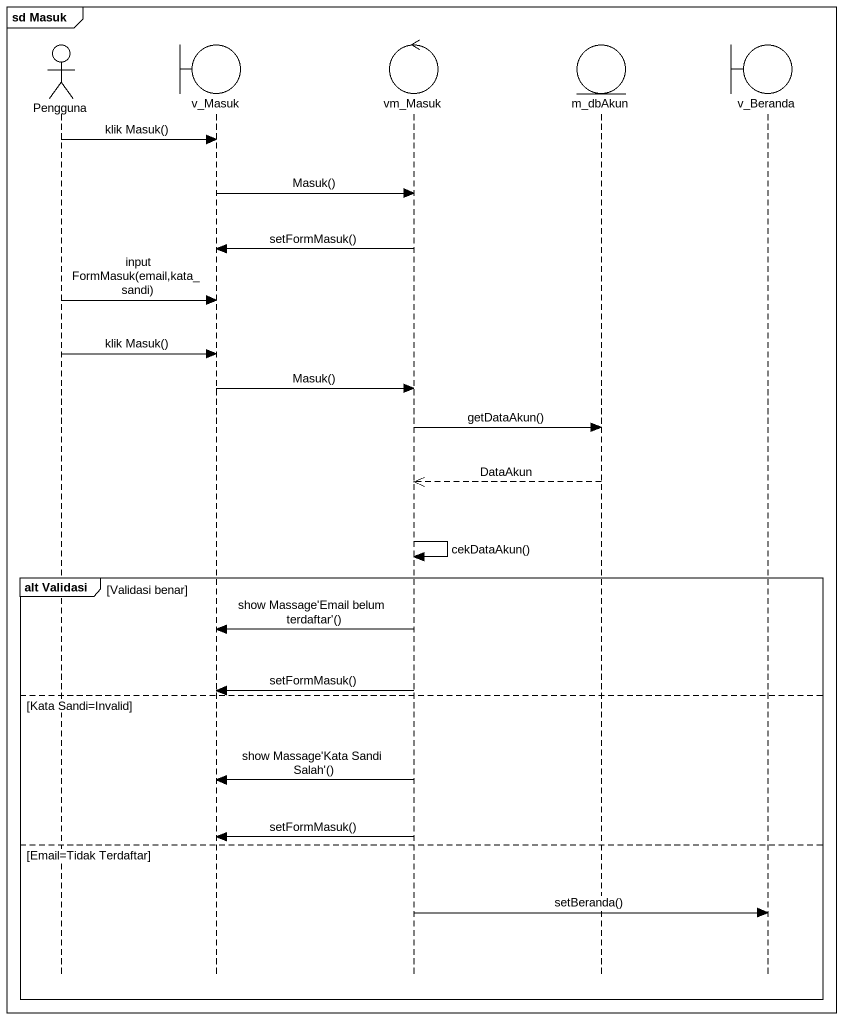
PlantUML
@startuml
mainframe sd Masuk
hide footbox
actor Pengguna
boundary v_Masuk
control vm_Masuk
entity m_dbAkun
boundary v_Beranda

Pengguna -> v_Masuk : klik Masuk()
v_Masuk -> vm_Masuk : Masuk()
vm_Masuk -> v_Masuk : setFormMasuk()
Pengguna -> v_Masuk : input FormMasuk(email,kata_sandi)
Pengguna -> v_Masuk : klik Masuk()
v_Masuk -> vm_Masuk : Masuk()
vm_Masuk -> m_dbAkun : getDataAkun()
m_dbAkun -->> vm_Masuk : DataAkun
vm_Masuk -> vm_Masuk : cekDataAkun()
group alt Validasi [Validasi benar]
  vm_Masuk -> v_Masuk : show Massage'Email belum terdaftar'()
  vm_Masuk -> v_Masuk : setFormMasuk()
else Kata Sandi=Invalid
  vm_Masuk -> v_Masuk : show Massage'Kata Sandi Salah'()
  vm_Masuk -> v_Masuk : setFormMasuk()
else Email=Tidak Terdaftar
  vm_Masuk -> v_Beranda : setBeranda()
end
@enduml
